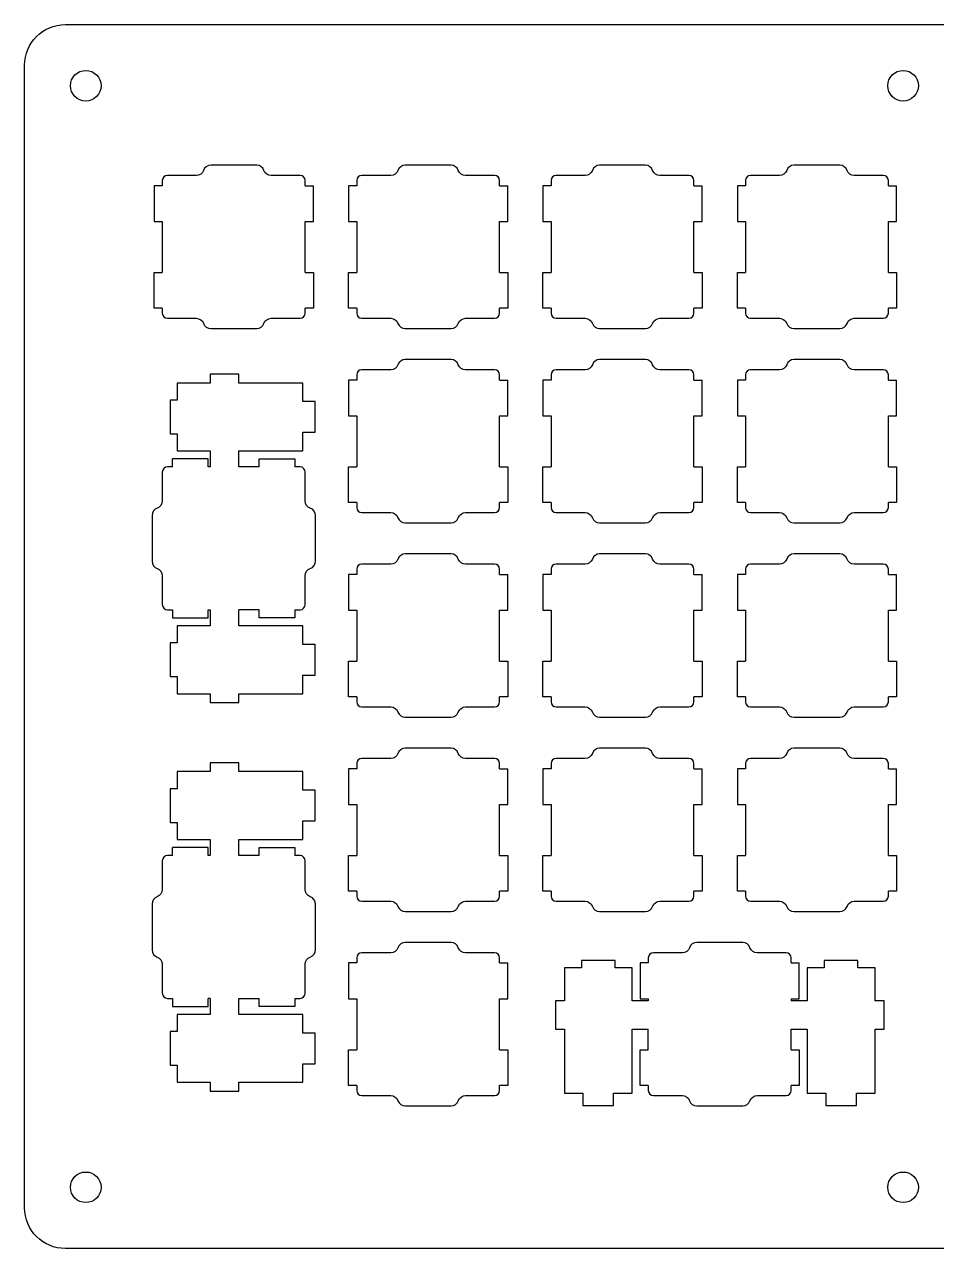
# Model space of a CAD drawing. Header units: millimetres. Extents: x 10 to 990, y 68 to 480.
# Drawn here: x 10 to 99.4, y 230 to 350 of the extents above; entities that cross this region are included whole.
import ezdxf

# ---------------------------------------------------------------- set-up
doc = ezdxf.new("R2010")
doc.units = ezdxf.units.MM
doc.header["$MEASUREMENT"] = 0

msp = doc.modelspace()

# ---------------------------------------------------------------- linework, layer by layer
for p, q in [((14.01, 350), (208.24, 350)), ((10.01, 234.01), (10.01, 346)), ((32.76, 336.2), (28.26, 336.2)), ((51.81, 336.2), (47.31, 336.2)), ((70.86, 336.2), (66.36, 336.2)), ((89.91, 336.2), (85.41, 336.2)), ((26.84, 335.2), (24.01, 335.2)), ((37.01, 335.2), (34.17, 335.2)), ((45.89, 335.2), (43.06, 335.2)), ((56.06, 335.2), (53.22, 335.2)), ((64.94, 335.2), (62.11, 335.2)), ((75.11, 335.2), (72.27, 335.2)), ((83.99, 335.2), (81.16, 335.2)), ((94.16, 335.2), (91.32, 335.2)), ((23.51, 334.2), (22.71, 334.2)), ((22.71, 334.2), (22.71, 330.7)), ((23.51, 334.7), (23.51, 334.2)), ((37.51, 334.2), (37.51, 334.7)), ((37.51, 334.2), (38.31, 334.2)), ((38.31, 330.7), (38.31, 334.2)), ((42.56, 334.2), (41.76, 334.2)), ((41.76, 334.2), (41.76, 330.7)), ((42.56, 334.7), (42.56, 334.2)), ((56.56, 334.2), (56.56, 334.7)), ((56.56, 334.2), (57.36, 334.2)), ((57.36, 330.7), (57.36, 334.2)), ((61.61, 334.2), (60.81, 334.2)), ((60.81, 334.2), (60.81, 330.7)), ((61.61, 334.7), (61.61, 334.2)), ((75.61, 334.2), (75.61, 334.7)), ((75.61, 334.2), (76.41, 334.2)), ((76.41, 330.7), (76.41, 334.2)), ((80.66, 334.2), (79.86, 334.2)), ((79.86, 334.2), (79.86, 330.7)), ((80.66, 334.7), (80.66, 334.2)), ((94.66, 334.2), (94.66, 334.7)), ((94.66, 334.2), (95.46, 334.2)), ((95.46, 330.7), (95.46, 334.2)), ((22.71, 330.7), (23.51, 330.7)), ((23.51, 330.7), (23.51, 325.7)), ((37.51, 325.7), (37.51, 330.7)), ((37.51, 330.7), (38.31, 330.7)), ((41.76, 330.7), (42.56, 330.7)), ((42.56, 330.7), (42.56, 325.7)), ((56.56, 325.7), (56.56, 330.7)), ((56.56, 330.7), (57.36, 330.7)), ((60.81, 330.7), (61.61, 330.7)), ((61.61, 330.7), (61.61, 325.7)), ((75.61, 325.7), (75.61, 330.7)), ((75.61, 330.7), (76.41, 330.7)), ((79.86, 330.7), (80.66, 330.7)), ((80.66, 330.7), (80.66, 325.7)), ((94.66, 325.7), (94.66, 330.7)), ((94.66, 330.7), (95.46, 330.7)), ((22.71, 322.2), (22.71, 325.7)), ((22.71, 325.7), (23.51, 325.7)), ((37.51, 325.7), (38.31, 325.7)), ((38.31, 325.7), (38.31, 322.2)), ((41.76, 322.2), (41.76, 325.7)), ((41.76, 325.7), (42.56, 325.7)), ((56.56, 325.7), (57.36, 325.7)), ((57.36, 325.7), (57.36, 322.2)), ((60.81, 322.2), (60.81, 325.7)), ((60.81, 325.7), (61.61, 325.7)), ((75.61, 325.7), (76.41, 325.7)), ((76.41, 325.7), (76.41, 322.2)), ((79.86, 322.2), (79.86, 325.7)), ((79.86, 325.7), (80.66, 325.7)), ((94.66, 325.7), (95.46, 325.7)), ((95.46, 325.7), (95.46, 322.2)), ((23.51, 322.2), (22.71, 322.2)), ((23.51, 322.2), (23.51, 321.7)), ((37.51, 321.7), (37.51, 322.2)), ((38.31, 322.2), (37.51, 322.2)), ((42.56, 322.2), (41.76, 322.2)), ((42.56, 322.2), (42.56, 321.7)), ((56.56, 321.7), (56.56, 322.2)), ((57.36, 322.2), (56.56, 322.2)), ((61.61, 322.2), (60.81, 322.2)), ((61.61, 322.2), (61.61, 321.7)), ((75.61, 321.7), (75.61, 322.2)), ((76.41, 322.2), (75.61, 322.2)), ((80.66, 322.2), (79.86, 322.2)), ((80.66, 322.2), (80.66, 321.7)), ((94.66, 321.7), (94.66, 322.2)), ((95.46, 322.2), (94.66, 322.2)), ((24.01, 321.2), (26.84, 321.2)), ((34.17, 321.2), (37.01, 321.2)), ((43.06, 321.2), (45.89, 321.2)), ((53.22, 321.2), (56.06, 321.2)), ((62.11, 321.2), (64.94, 321.2)), ((72.27, 321.2), (75.11, 321.2)), ((81.16, 321.2), (83.99, 321.2)), ((91.32, 321.2), (94.16, 321.2)), ((28.26, 320.2), (32.76, 320.2)), ((47.31, 320.2), (51.81, 320.2)), ((66.36, 320.2), (70.86, 320.2)), ((85.41, 320.2), (89.91, 320.2)), ((51.81, 317.15), (47.31, 317.15)), ((70.86, 317.15), (66.36, 317.15)), ((89.91, 317.15), (85.41, 317.15)), ((42.56, 315.65), (42.56, 315.15)), ((45.89, 316.15), (43.06, 316.15)), ((56.06, 316.15), (53.22, 316.15)), ((56.56, 315.15), (56.56, 315.65)), ((61.61, 315.65), (61.61, 315.15)), ((64.94, 316.15), (62.11, 316.15)), ((75.11, 316.15), (72.27, 316.15)), ((75.61, 315.15), (75.61, 315.65)), ((80.66, 315.65), (80.66, 315.15)), ((83.99, 316.15), (81.16, 316.15)), ((94.16, 316.15), (91.32, 316.15)), ((94.66, 315.15), (94.66, 315.65)), ((42.56, 315.15), (41.76, 315.15)), ((41.76, 315.15), (41.76, 311.65)), ((56.56, 315.15), (57.36, 315.15)), ((57.36, 311.65), (57.36, 315.15)), ((61.61, 315.15), (60.81, 315.15)), ((60.81, 315.15), (60.81, 311.65)), ((75.61, 315.15), (76.41, 315.15)), ((76.41, 311.65), (76.41, 315.15)), ((80.66, 315.15), (79.86, 315.15)), ((79.86, 315.15), (79.86, 311.65)), ((94.66, 315.15), (95.46, 315.15)), ((95.46, 311.65), (95.46, 315.15)), ((24.98, 313.18), (24.27, 313.18)), ((24.27, 313.18), (24.27, 309.88)), ((41.76, 311.65), (42.56, 311.65)), ((42.56, 311.65), (42.56, 306.65)), ((56.56, 306.65), (56.56, 311.65)), ((56.56, 311.65), (57.36, 311.65)), ((60.81, 311.65), (61.61, 311.65)), ((61.61, 311.65), (61.61, 306.65)), ((75.61, 306.65), (75.61, 311.65)), ((75.61, 311.65), (76.41, 311.65)), ((79.86, 311.65), (80.66, 311.65)), ((80.66, 311.65), (80.66, 306.65)), ((94.66, 306.65), (94.66, 311.65)), ((94.66, 311.65), (95.46, 311.65)), ((24.27, 309.88), (24.98, 309.88)), ((28.01, 307.43), (24.51, 307.43)), ((24.51, 306.63), (24.51, 307.43)), ((28.01, 306.63), (28.01, 307.43)), ((33.01, 306.63), (33.01, 307.43)), ((33.01, 307.43), (36.51, 307.43)), ((36.51, 307.43), (36.51, 306.63)), ((23.51, 306.13), (23.51, 303.29)), ((24.51, 306.63), (24.01, 306.63)), ((28.21, 306.63), (28.01, 306.63)), ((33.01, 306.63), (31.01, 306.63)), ((37.01, 306.63), (36.51, 306.63)), ((37.51, 303.29), (37.51, 306.13)), ((41.76, 303.15), (41.76, 306.65)), ((41.76, 306.65), (42.56, 306.65)), ((56.56, 306.65), (57.36, 306.65)), ((57.36, 306.65), (57.36, 303.15)), ((60.81, 303.15), (60.81, 306.65)), ((60.81, 306.65), (61.61, 306.65)), ((75.61, 306.65), (76.41, 306.65)), ((76.41, 306.65), (76.41, 303.15)), ((79.86, 303.15), (79.86, 306.65)), ((79.86, 306.65), (80.66, 306.65)), ((94.66, 306.65), (95.46, 306.65)), ((95.46, 306.65), (95.46, 303.15)), ((42.56, 303.15), (41.76, 303.15)), ((42.56, 303.15), (42.56, 302.65)), ((56.56, 302.65), (56.56, 303.15)), ((57.36, 303.15), (56.56, 303.15)), ((61.61, 303.15), (60.81, 303.15)), ((61.61, 303.15), (61.61, 302.65)), ((75.61, 302.65), (75.61, 303.15)), ((76.41, 303.15), (75.61, 303.15)), ((80.66, 303.15), (79.86, 303.15)), ((80.66, 303.15), (80.66, 302.65)), ((94.66, 302.65), (94.66, 303.15)), ((95.46, 303.15), (94.66, 303.15)), ((22.51, 301.88), (22.51, 297.38)), ((38.51, 297.38), (38.51, 301.88)), ((43.06, 302.15), (45.89, 302.15)), ((53.22, 302.15), (56.06, 302.15)), ((62.11, 302.15), (64.94, 302.15)), ((72.27, 302.15), (75.11, 302.15)), ((81.16, 302.15), (83.99, 302.15)), ((91.32, 302.15), (94.16, 302.15)), ((47.31, 301.15), (51.81, 301.15)), ((66.36, 301.15), (70.86, 301.15)), ((85.41, 301.15), (89.91, 301.15)), ((51.81, 298.1), (47.31, 298.1)), ((70.86, 298.1), (66.36, 298.1)), ((89.91, 298.1), (85.41, 298.1)), ((42.56, 296.6), (42.56, 296.1)), ((45.89, 297.1), (43.06, 297.1)), ((56.06, 297.1), (53.22, 297.1)), ((56.56, 296.1), (56.56, 296.6)), ((61.61, 296.6), (61.61, 296.1)), ((64.94, 297.1), (62.11, 297.1)), ((75.11, 297.1), (72.27, 297.1)), ((75.61, 296.1), (75.61, 296.6)), ((80.66, 296.6), (80.66, 296.1)), ((83.99, 297.1), (81.16, 297.1)), ((94.16, 297.1), (91.32, 297.1)), ((94.66, 296.1), (94.66, 296.6)), ((23.51, 295.97), (23.51, 293.13)), ((37.51, 293.13), (37.51, 295.97)), ((42.56, 296.1), (41.76, 296.1)), ((41.76, 296.1), (41.76, 292.6)), ((56.56, 296.1), (57.36, 296.1)), ((57.36, 292.6), (57.36, 296.1)), ((61.61, 296.1), (60.81, 296.1)), ((60.81, 296.1), (60.81, 292.6)), ((75.61, 296.1), (76.41, 296.1)), ((76.41, 292.6), (76.41, 296.1)), ((80.66, 296.1), (79.86, 296.1)), ((79.86, 296.1), (79.86, 292.6)), ((94.66, 296.1), (95.46, 296.1)), ((95.46, 292.6), (95.46, 296.1)), ((24.01, 292.63), (24.51, 292.63)), ((24.51, 292.63), (24.51, 291.83)), ((24.51, 291.83), (28.01, 291.83)), ((28.01, 291.83), (28.01, 292.63)), ((28.01, 292.63), (28.21, 292.63)), ((33.01, 292.63), (31.01, 292.63)), ((33.01, 291.83), (33.01, 292.63)), ((36.51, 291.83), (33.01, 291.83)), ((36.51, 292.63), (37.01, 292.63)), ((36.51, 292.63), (36.51, 291.83)), ((41.76, 292.6), (42.56, 292.6)), ((42.56, 292.6), (42.56, 287.6)), ((56.56, 287.6), (56.56, 292.6)), ((56.56, 292.6), (57.36, 292.6)), ((60.81, 292.6), (61.61, 292.6)), ((61.61, 292.6), (61.61, 287.6)), ((75.61, 287.6), (75.61, 292.6)), ((75.61, 292.6), (76.41, 292.6)), ((79.86, 292.6), (80.66, 292.6)), ((80.66, 292.6), (80.66, 287.6)), ((94.66, 287.6), (94.66, 292.6)), ((94.66, 292.6), (95.46, 292.6)), ((24.98, 289.38), (24.27, 289.38)), ((24.27, 289.38), (24.27, 286.08)), ((41.76, 284.1), (41.76, 287.6)), ((41.76, 287.6), (42.56, 287.6)), ((56.56, 287.6), (57.36, 287.6)), ((57.36, 287.6), (57.36, 284.1)), ((60.81, 284.1), (60.81, 287.6)), ((60.81, 287.6), (61.61, 287.6)), ((75.61, 287.6), (76.41, 287.6)), ((76.41, 287.6), (76.41, 284.1)), ((79.86, 284.1), (79.86, 287.6)), ((79.86, 287.6), (80.66, 287.6)), ((94.66, 287.6), (95.46, 287.6)), ((95.46, 287.6), (95.46, 284.1)), ((24.27, 286.08), (24.98, 286.08)), ((42.56, 284.1), (41.76, 284.1)), ((42.56, 284.1), (42.56, 283.6)), ((56.56, 283.6), (56.56, 284.1)), ((57.36, 284.1), (56.56, 284.1)), ((61.61, 284.1), (60.81, 284.1)), ((61.61, 284.1), (61.61, 283.6)), ((75.61, 283.6), (75.61, 284.1)), ((76.41, 284.1), (75.61, 284.1)), ((80.66, 284.1), (79.86, 284.1)), ((80.66, 284.1), (80.66, 283.6)), ((94.66, 283.6), (94.66, 284.1)), ((95.46, 284.1), (94.66, 284.1)), ((43.06, 283.1), (45.89, 283.1)), ((47.31, 282.1), (51.81, 282.1)), ((53.22, 283.1), (56.06, 283.1)), ((62.11, 283.1), (64.94, 283.1)), ((66.36, 282.1), (70.86, 282.1)), ((72.27, 283.1), (75.11, 283.1)), ((81.16, 283.1), (83.99, 283.1)), ((85.41, 282.1), (89.91, 282.1)), ((91.32, 283.1), (94.16, 283.1)), ((51.81, 279.05), (47.31, 279.05)), ((70.86, 279.05), (66.36, 279.05)), ((89.91, 279.05), (85.41, 279.05)), ((42.56, 277.55), (42.56, 277.05)), ((45.89, 278.05), (43.06, 278.05)), ((56.06, 278.05), (53.22, 278.05)), ((56.56, 277.05), (56.56, 277.55)), ((61.61, 277.55), (61.61, 277.05)), ((64.94, 278.05), (62.11, 278.05)), ((75.11, 278.05), (72.27, 278.05)), ((75.61, 277.05), (75.61, 277.55)), ((80.66, 277.55), (80.66, 277.05)), ((83.99, 278.05), (81.16, 278.05)), ((94.16, 278.05), (91.32, 278.05)), ((94.66, 277.05), (94.66, 277.55)), ((42.56, 277.05), (41.76, 277.05)), ((41.76, 277.05), (41.76, 273.55)), ((56.56, 277.05), (57.36, 277.05)), ((57.36, 273.55), (57.36, 277.05)), ((61.61, 277.05), (60.81, 277.05)), ((60.81, 277.05), (60.81, 273.55)), ((75.61, 277.05), (76.41, 277.05)), ((76.41, 273.55), (76.41, 277.05)), ((80.66, 277.05), (79.86, 277.05)), ((79.86, 277.05), (79.86, 273.55)), ((94.66, 277.05), (95.46, 277.05)), ((95.46, 273.55), (95.46, 277.05)), ((24.98, 275.08), (24.27, 275.08)), ((24.27, 275.08), (24.27, 271.78)), ((41.76, 273.55), (42.56, 273.55)), ((42.56, 273.55), (42.56, 268.55)), ((56.56, 268.55), (56.56, 273.55)), ((56.56, 273.55), (57.36, 273.55)), ((60.81, 273.55), (61.61, 273.55)), ((61.61, 273.55), (61.61, 268.55)), ((75.61, 268.55), (75.61, 273.55)), ((75.61, 273.55), (76.41, 273.55)), ((79.86, 273.55), (80.66, 273.55)), ((80.66, 273.55), (80.66, 268.55)), ((94.66, 268.55), (94.66, 273.55)), ((94.66, 273.55), (95.46, 273.55)), ((24.27, 271.78), (24.98, 271.78)), ((28.01, 269.33), (24.51, 269.33)), ((24.51, 268.53), (24.51, 269.33)), ((28.01, 268.53), (28.01, 269.33)), ((33.01, 268.53), (33.01, 269.33)), ((33.01, 269.33), (36.51, 269.33)), ((36.51, 269.33), (36.51, 268.53)), ((23.51, 268.03), (23.51, 265.2)), ((24.51, 268.53), (24.01, 268.53)), ((28.21, 268.53), (28.01, 268.53)), ((33.01, 268.53), (31.01, 268.53)), ((37.01, 268.53), (36.51, 268.53)), ((37.51, 265.2), (37.51, 268.03)), ((41.76, 265.05), (41.76, 268.55)), ((41.76, 268.55), (42.56, 268.55)), ((56.56, 268.55), (57.36, 268.55)), ((57.36, 268.55), (57.36, 265.05)), ((60.81, 265.05), (60.81, 268.55)), ((60.81, 268.55), (61.61, 268.55)), ((75.61, 268.55), (76.41, 268.55)), ((76.41, 268.55), (76.41, 265.05)), ((79.86, 265.05), (79.86, 268.55)), ((79.86, 268.55), (80.66, 268.55)), ((94.66, 268.55), (95.46, 268.55)), ((95.46, 268.55), (95.46, 265.05)), ((42.56, 265.05), (41.76, 265.05)), ((42.56, 265.05), (42.56, 264.55)), ((43.06, 264.05), (45.89, 264.05)), ((53.22, 264.05), (56.06, 264.05)), ((56.56, 264.55), (56.56, 265.05)), ((57.36, 265.05), (56.56, 265.05)), ((61.61, 265.05), (60.81, 265.05)), ((61.61, 265.05), (61.61, 264.55)), ((62.11, 264.05), (64.94, 264.05)), ((72.27, 264.05), (75.11, 264.05)), ((75.61, 264.55), (75.61, 265.05)), ((76.41, 265.05), (75.61, 265.05)), ((80.66, 265.05), (79.86, 265.05)), ((80.66, 265.05), (80.66, 264.55)), ((81.16, 264.05), (83.99, 264.05)), ((91.32, 264.05), (94.16, 264.05)), ((94.66, 264.55), (94.66, 265.05)), ((95.46, 265.05), (94.66, 265.05)), ((22.51, 263.78), (22.51, 259.28)), ((38.51, 259.28), (38.51, 263.78)), ((47.31, 263.05), (51.81, 263.05)), ((66.36, 263.05), (70.86, 263.05)), ((85.41, 263.05), (89.91, 263.05)), ((51.81, 260), (47.31, 260)), ((80.38, 260), (75.88, 260)), ((42.56, 258), (41.76, 258)), ((41.76, 258), (41.76, 254.5)), ((42.56, 258.5), (42.56, 258)), ((45.89, 259), (43.06, 259)), ((56.06, 259), (53.22, 259)), ((56.56, 258), (56.56, 258.5)), ((56.56, 258), (57.36, 258)), ((57.36, 254.5), (57.36, 258)), ((67.88, 258.24), (64.58, 258.24)), ((64.58, 258.24), (64.58, 257.53)), ((67.88, 257.53), (67.88, 258.24)), ((71.13, 258), (70.33, 258)), ((70.33, 258), (70.33, 254.5)), ((71.13, 258.5), (71.13, 258)), ((74.47, 259), (71.63, 259)), ((84.63, 259), (81.79, 259)), ((85.13, 258), (85.13, 258.5)), ((85.13, 258), (85.93, 258)), ((85.93, 254.5), (85.93, 258)), ((91.68, 258.24), (88.38, 258.24)), ((88.38, 258.24), (88.38, 257.53)), ((91.68, 257.53), (91.68, 258.24)), ((23.51, 257.87), (23.51, 255.03)), ((37.51, 255.03), (37.51, 257.87)), ((24.01, 254.53), (24.51, 254.53)), ((24.51, 254.53), (24.51, 253.73)), ((28.01, 253.73), (28.01, 254.53)), ((28.21, 254.53), (28.01, 254.53)), ((31.01, 254.53), (33.01, 254.53)), ((33.01, 253.73), (33.01, 254.53)), ((36.51, 254.53), (37.01, 254.53)), ((36.51, 254.53), (36.51, 253.73)), ((41.76, 254.5), (42.56, 254.5)), ((42.56, 254.5), (42.56, 249.5)), ((56.56, 249.5), (56.56, 254.5)), ((56.56, 254.5), (57.36, 254.5)), ((70.33, 254.5), (71.13, 254.5)), ((71.13, 254.5), (71.13, 254.3)), ((85.13, 254.5), (85.93, 254.5)), ((85.13, 254.5), (85.13, 254.3)), ((24.51, 253.73), (28.01, 253.73)), ((36.51, 253.73), (33.01, 253.73)), ((24.98, 251.28), (24.27, 251.28)), ((24.27, 251.28), (24.27, 247.98)), ((71.13, 249.5), (71.13, 251.5)), ((85.13, 249.5), (85.13, 251.5)), ((41.76, 246), (41.76, 249.5)), ((41.76, 249.5), (42.56, 249.5)), ((56.56, 249.5), (57.36, 249.5)), ((57.36, 249.5), (57.36, 246)), ((70.33, 246), (70.33, 249.5)), ((70.33, 249.5), (71.13, 249.5)), ((85.13, 249.5), (85.93, 249.5)), ((85.93, 249.5), (85.93, 246)), ((24.27, 247.98), (24.98, 247.98)), ((42.56, 246), (41.76, 246)), ((42.56, 246), (42.56, 245.5)), ((56.56, 245.5), (56.56, 246)), ((57.36, 246), (56.56, 246)), ((71.13, 246), (70.33, 246)), ((71.13, 246), (71.13, 245.5)), ((85.13, 245.5), (85.13, 246)), ((85.93, 246), (85.13, 246)), ((43.06, 245), (45.89, 245)), ((53.22, 245), (56.06, 245)), ((71.63, 245), (74.47, 245)), ((81.79, 245), (84.63, 245)), ((47.31, 244), (51.81, 244)), ((75.88, 244), (80.38, 244)), ((418.48, 230.01), (14.01, 230.01))]:
    msp.add_line(p, q)
for points in [[(31.01, 306.63), (31.01, 308.2), (37.28, 308.2), (37.28, 310.03), (38.48, 310.03), (38.48, 313.03), (37.28, 313.03), (37.28, 314.85), (31.01, 314.85), (31.01, 315.73), (28.21, 315.73), (28.21, 314.85), (24.98, 314.85), (24.98, 313.18)], [(24.98, 309.88), (24.98, 308.2), (28.21, 308.2), (28.21, 306.63)], [(28.21, 292.63), (28.21, 291.05), (24.98, 291.05), (24.98, 289.38)], [(24.98, 286.08), (24.98, 284.4), (28.21, 284.4), (28.21, 283.53), (31.01, 283.53), (31.01, 284.4), (37.28, 284.4), (37.28, 286.23), (38.48, 286.23), (38.48, 289.23), (37.28, 289.23), (37.28, 291.05), (31.01, 291.05), (31.01, 292.63)], [(31.01, 268.53), (31.01, 270.11), (37.28, 270.11), (37.28, 271.93), (38.48, 271.93), (38.48, 274.93), (37.28, 274.93), (37.28, 276.76), (31.01, 276.76), (31.01, 277.63), (28.21, 277.63), (28.21, 276.76), (24.98, 276.76), (24.98, 275.08)], [(24.98, 271.78), (24.98, 270.11), (28.21, 270.11), (28.21, 268.53)], [(64.58, 257.53), (62.91, 257.53), (62.91, 254.3), (62.03, 254.3), (62.03, 251.5), (62.91, 251.5), (62.91, 245.23), (64.73, 245.23), (64.73, 244.03), (67.73, 244.03), (67.73, 245.23), (69.56, 245.23), (69.56, 251.5), (71.13, 251.5)], [(71.13, 254.3), (69.56, 254.3), (69.56, 257.53), (67.88, 257.53)], [(85.13, 251.5), (86.71, 251.5), (86.71, 245.23), (88.53, 245.23), (88.53, 244.03), (91.53, 244.03), (91.53, 245.23), (93.36, 245.23), (93.36, 251.5), (94.23, 251.5), (94.23, 254.3), (93.36, 254.3), (93.36, 257.53), (91.68, 257.53)], [(88.38, 257.53), (86.71, 257.53), (86.71, 254.3), (85.13, 254.3)], [(28.21, 254.53), (28.21, 252.96), (24.98, 252.96), (24.98, 251.28)], [(24.98, 247.98), (24.98, 246.31), (28.21, 246.31), (28.21, 245.43), (31.01, 245.43), (31.01, 246.31), (37.28, 246.31), (37.28, 248.13), (38.48, 248.13), (38.48, 251.13), (37.28, 251.13), (37.28, 252.96), (31.01, 252.96), (31.01, 254.53)]]:
    msp.add_lwpolyline(points)
for points in [[(10.01, 346), (10.01, 348.21), (11.8, 350), (14.01, 350)], [(28.26, 336.2), (27.94, 336.2), (27.65, 336), (27.55, 335.7)], [(33.46, 335.7), (33.36, 336), (33.07, 336.2), (32.76, 336.2)], [(47.31, 336.2), (46.99, 336.2), (46.7, 336), (46.6, 335.7)], [(52.51, 335.7), (52.41, 336), (52.12, 336.2), (51.81, 336.2)], [(66.36, 336.2), (66.04, 336.2), (65.75, 336), (65.65, 335.7)], [(71.56, 335.7), (71.46, 336), (71.17, 336.2), (70.86, 336.2)], [(85.41, 336.2), (85.09, 336.2), (84.8, 336), (84.7, 335.7)], [(90.61, 335.7), (90.51, 336), (90.22, 336.2), (89.91, 336.2)], [(24.01, 335.2), (23.73, 335.2), (23.51, 334.98), (23.51, 334.7)], [(27.55, 335.7), (27.44, 335.4), (27.16, 335.2), (26.84, 335.2)], [(34.17, 335.2), (33.85, 335.2), (33.57, 335.4), (33.46, 335.7)], [(37.51, 334.7), (37.51, 334.98), (37.28, 335.2), (37.01, 335.2)], [(43.06, 335.2), (42.78, 335.2), (42.56, 334.98), (42.56, 334.7)], [(46.6, 335.7), (46.49, 335.4), (46.21, 335.2), (45.89, 335.2)], [(53.22, 335.2), (52.9, 335.2), (52.62, 335.4), (52.51, 335.7)], [(56.56, 334.7), (56.56, 334.98), (56.33, 335.2), (56.06, 335.2)], [(62.11, 335.2), (61.83, 335.2), (61.61, 334.98), (61.61, 334.7)], [(65.65, 335.7), (65.54, 335.4), (65.26, 335.2), (64.94, 335.2)], [(72.27, 335.2), (71.95, 335.2), (71.67, 335.4), (71.56, 335.7)], [(75.61, 334.7), (75.61, 334.98), (75.38, 335.2), (75.11, 335.2)], [(81.16, 335.2), (80.88, 335.2), (80.66, 334.98), (80.66, 334.7)], [(84.7, 335.7), (84.59, 335.4), (84.31, 335.2), (83.99, 335.2)], [(91.32, 335.2), (91, 335.2), (90.72, 335.4), (90.61, 335.7)], [(94.66, 334.7), (94.66, 334.98), (94.43, 335.2), (94.16, 335.2)], [(23.51, 321.7), (23.51, 321.43), (23.73, 321.2), (24.01, 321.2)], [(37.01, 321.2), (37.28, 321.2), (37.51, 321.43), (37.51, 321.7)], [(42.56, 321.7), (42.56, 321.43), (42.78, 321.2), (43.06, 321.2)], [(56.06, 321.2), (56.33, 321.2), (56.56, 321.43), (56.56, 321.7)], [(61.61, 321.7), (61.61, 321.43), (61.83, 321.2), (62.11, 321.2)], [(75.11, 321.2), (75.38, 321.2), (75.61, 321.43), (75.61, 321.7)], [(80.66, 321.7), (80.66, 321.43), (80.88, 321.2), (81.16, 321.2)], [(94.16, 321.2), (94.43, 321.2), (94.66, 321.43), (94.66, 321.7)], [(26.84, 321.2), (27.16, 321.2), (27.44, 321), (27.55, 320.7)], [(27.55, 320.7), (27.65, 320.4), (27.94, 320.2), (28.26, 320.2)], [(32.76, 320.2), (33.07, 320.2), (33.36, 320.4), (33.46, 320.7)], [(33.46, 320.7), (33.57, 321), (33.85, 321.2), (34.17, 321.2)], [(45.89, 321.2), (46.21, 321.2), (46.49, 321), (46.6, 320.7)], [(46.6, 320.7), (46.7, 320.4), (46.99, 320.2), (47.31, 320.2)], [(51.81, 320.2), (52.12, 320.2), (52.41, 320.4), (52.51, 320.7)], [(52.51, 320.7), (52.62, 321), (52.9, 321.2), (53.22, 321.2)], [(64.94, 321.2), (65.26, 321.2), (65.54, 321), (65.65, 320.7)], [(65.65, 320.7), (65.75, 320.4), (66.04, 320.2), (66.36, 320.2)], [(70.86, 320.2), (71.17, 320.2), (71.46, 320.4), (71.56, 320.7)], [(71.56, 320.7), (71.67, 321), (71.95, 321.2), (72.27, 321.2)], [(83.99, 321.2), (84.31, 321.2), (84.59, 321), (84.7, 320.7)], [(84.7, 320.7), (84.8, 320.4), (85.09, 320.2), (85.41, 320.2)], [(89.91, 320.2), (90.22, 320.2), (90.51, 320.4), (90.61, 320.7)], [(90.61, 320.7), (90.72, 321), (91, 321.2), (91.32, 321.2)], [(47.31, 317.15), (46.99, 317.15), (46.7, 316.95), (46.6, 316.65)], [(52.51, 316.65), (52.41, 316.95), (52.12, 317.15), (51.81, 317.15)], [(66.36, 317.15), (66.04, 317.15), (65.75, 316.95), (65.65, 316.65)], [(71.56, 316.65), (71.46, 316.95), (71.17, 317.15), (70.86, 317.15)], [(85.41, 317.15), (85.09, 317.15), (84.8, 316.95), (84.7, 316.65)], [(90.61, 316.65), (90.51, 316.95), (90.22, 317.15), (89.91, 317.15)], [(43.06, 316.15), (42.78, 316.15), (42.56, 315.93), (42.56, 315.65)], [(46.6, 316.65), (46.49, 316.35), (46.21, 316.15), (45.89, 316.15)], [(53.22, 316.15), (52.9, 316.15), (52.62, 316.35), (52.51, 316.65)], [(56.56, 315.65), (56.56, 315.93), (56.33, 316.15), (56.06, 316.15)], [(62.11, 316.15), (61.83, 316.15), (61.61, 315.93), (61.61, 315.65)], [(65.65, 316.65), (65.54, 316.35), (65.26, 316.15), (64.94, 316.15)], [(72.27, 316.15), (71.95, 316.15), (71.67, 316.35), (71.56, 316.65)], [(75.61, 315.65), (75.61, 315.93), (75.38, 316.15), (75.11, 316.15)], [(81.16, 316.15), (80.88, 316.15), (80.66, 315.93), (80.66, 315.65)], [(84.7, 316.65), (84.59, 316.35), (84.31, 316.15), (83.99, 316.15)], [(91.32, 316.15), (91, 316.15), (90.72, 316.35), (90.61, 316.65)], [(94.66, 315.65), (94.66, 315.93), (94.43, 316.15), (94.16, 316.15)], [(24.01, 306.63), (23.73, 306.63), (23.51, 306.41), (23.51, 306.13)], [(37.51, 306.13), (37.51, 306.41), (37.28, 306.63), (37.01, 306.63)], [(23.01, 302.59), (22.71, 302.48), (22.51, 302.2), (22.51, 301.88)], [(23.51, 303.29), (23.51, 302.98), (23.31, 302.69), (23.01, 302.59)], [(38.01, 302.59), (37.71, 302.69), (37.51, 302.98), (37.51, 303.29)], [(38.51, 301.88), (38.51, 302.2), (38.31, 302.48), (38.01, 302.59)], [(42.56, 302.65), (42.56, 302.38), (42.78, 302.15), (43.06, 302.15)], [(56.06, 302.15), (56.33, 302.15), (56.56, 302.38), (56.56, 302.65)], [(61.61, 302.65), (61.61, 302.38), (61.83, 302.15), (62.11, 302.15)], [(75.11, 302.15), (75.38, 302.15), (75.61, 302.38), (75.61, 302.65)], [(80.66, 302.65), (80.66, 302.38), (80.88, 302.15), (81.16, 302.15)], [(94.16, 302.15), (94.43, 302.15), (94.66, 302.38), (94.66, 302.65)], [(45.89, 302.15), (46.21, 302.15), (46.49, 301.95), (46.6, 301.65)], [(46.6, 301.65), (46.7, 301.35), (46.99, 301.15), (47.31, 301.15)], [(51.81, 301.15), (52.12, 301.15), (52.41, 301.35), (52.51, 301.65)], [(52.51, 301.65), (52.62, 301.95), (52.9, 302.15), (53.22, 302.15)], [(64.94, 302.15), (65.26, 302.15), (65.54, 301.95), (65.65, 301.65)], [(65.65, 301.65), (65.75, 301.35), (66.04, 301.15), (66.36, 301.15)], [(70.86, 301.15), (71.17, 301.15), (71.46, 301.35), (71.56, 301.65)], [(71.56, 301.65), (71.67, 301.95), (71.95, 302.15), (72.27, 302.15)], [(83.99, 302.15), (84.31, 302.15), (84.59, 301.95), (84.7, 301.65)], [(84.7, 301.65), (84.8, 301.35), (85.09, 301.15), (85.41, 301.15)], [(89.91, 301.15), (90.22, 301.15), (90.51, 301.35), (90.61, 301.65)], [(90.61, 301.65), (90.72, 301.95), (91, 302.15), (91.32, 302.15)], [(46.6, 297.6), (46.49, 297.3), (46.21, 297.1), (45.89, 297.1)], [(47.31, 298.1), (46.99, 298.1), (46.7, 297.9), (46.6, 297.6)], [(52.51, 297.6), (52.41, 297.9), (52.12, 298.1), (51.81, 298.1)], [(53.22, 297.1), (52.9, 297.1), (52.62, 297.3), (52.51, 297.6)], [(65.65, 297.6), (65.54, 297.3), (65.26, 297.1), (64.94, 297.1)], [(66.36, 298.1), (66.04, 298.1), (65.75, 297.9), (65.65, 297.6)], [(71.56, 297.6), (71.46, 297.9), (71.17, 298.1), (70.86, 298.1)], [(72.27, 297.1), (71.95, 297.1), (71.67, 297.3), (71.56, 297.6)], [(84.7, 297.6), (84.59, 297.3), (84.31, 297.1), (83.99, 297.1)], [(85.41, 298.1), (85.09, 298.1), (84.8, 297.9), (84.7, 297.6)], [(90.61, 297.6), (90.51, 297.9), (90.22, 298.1), (89.91, 298.1)], [(91.32, 297.1), (91, 297.1), (90.72, 297.3), (90.61, 297.6)], [(22.51, 297.38), (22.51, 297.06), (22.71, 296.78), (23.01, 296.67)], [(23.01, 296.67), (23.31, 296.57), (23.51, 296.28), (23.51, 295.97)], [(37.51, 295.97), (37.51, 296.28), (37.71, 296.57), (38.01, 296.67)], [(38.01, 296.67), (38.31, 296.78), (38.51, 297.06), (38.51, 297.38)], [(43.06, 297.1), (42.78, 297.1), (42.56, 296.88), (42.56, 296.6)], [(56.56, 296.6), (56.56, 296.88), (56.33, 297.1), (56.06, 297.1)], [(62.11, 297.1), (61.83, 297.1), (61.61, 296.88), (61.61, 296.6)], [(75.61, 296.6), (75.61, 296.88), (75.38, 297.1), (75.11, 297.1)], [(81.16, 297.1), (80.88, 297.1), (80.66, 296.88), (80.66, 296.6)], [(94.66, 296.6), (94.66, 296.88), (94.43, 297.1), (94.16, 297.1)], [(23.51, 293.13), (23.51, 292.85), (23.73, 292.63), (24.01, 292.63)], [(37.01, 292.63), (37.28, 292.63), (37.51, 292.85), (37.51, 293.13)], [(42.56, 283.6), (42.56, 283.33), (42.78, 283.1), (43.06, 283.1)], [(56.06, 283.1), (56.33, 283.1), (56.56, 283.33), (56.56, 283.6)], [(61.61, 283.6), (61.61, 283.33), (61.83, 283.1), (62.11, 283.1)], [(75.11, 283.1), (75.38, 283.1), (75.61, 283.33), (75.61, 283.6)], [(80.66, 283.6), (80.66, 283.33), (80.88, 283.1), (81.16, 283.1)], [(94.16, 283.1), (94.43, 283.1), (94.66, 283.33), (94.66, 283.6)], [(45.89, 283.1), (46.21, 283.1), (46.49, 282.9), (46.6, 282.6)], [(46.6, 282.6), (46.7, 282.3), (46.99, 282.1), (47.31, 282.1)], [(51.81, 282.1), (52.12, 282.1), (52.41, 282.3), (52.51, 282.6)], [(52.51, 282.6), (52.62, 282.9), (52.9, 283.1), (53.22, 283.1)], [(64.94, 283.1), (65.26, 283.1), (65.54, 282.9), (65.65, 282.6)], [(65.65, 282.6), (65.75, 282.3), (66.04, 282.1), (66.36, 282.1)], [(70.86, 282.1), (71.17, 282.1), (71.46, 282.3), (71.56, 282.6)], [(71.56, 282.6), (71.67, 282.9), (71.95, 283.1), (72.27, 283.1)], [(83.99, 283.1), (84.31, 283.1), (84.59, 282.9), (84.7, 282.6)], [(84.7, 282.6), (84.8, 282.3), (85.09, 282.1), (85.41, 282.1)], [(89.91, 282.1), (90.22, 282.1), (90.51, 282.3), (90.61, 282.6)], [(90.61, 282.6), (90.72, 282.9), (91, 283.1), (91.32, 283.1)], [(46.6, 278.55), (46.49, 278.25), (46.21, 278.05), (45.89, 278.05)], [(47.31, 279.05), (46.99, 279.05), (46.7, 278.85), (46.6, 278.55)], [(52.51, 278.55), (52.41, 278.85), (52.12, 279.05), (51.81, 279.05)], [(53.22, 278.05), (52.9, 278.05), (52.62, 278.25), (52.51, 278.55)], [(65.65, 278.55), (65.54, 278.25), (65.26, 278.05), (64.94, 278.05)], [(66.36, 279.05), (66.04, 279.05), (65.75, 278.85), (65.65, 278.55)], [(71.56, 278.55), (71.46, 278.85), (71.17, 279.05), (70.86, 279.05)], [(72.27, 278.05), (71.95, 278.05), (71.67, 278.25), (71.56, 278.55)], [(84.7, 278.55), (84.59, 278.25), (84.31, 278.05), (83.99, 278.05)], [(85.41, 279.05), (85.09, 279.05), (84.8, 278.85), (84.7, 278.55)], [(90.61, 278.55), (90.51, 278.85), (90.22, 279.05), (89.91, 279.05)], [(91.32, 278.05), (91, 278.05), (90.72, 278.25), (90.61, 278.55)], [(43.06, 278.05), (42.78, 278.05), (42.56, 277.83), (42.56, 277.55)], [(56.56, 277.55), (56.56, 277.83), (56.33, 278.05), (56.06, 278.05)], [(62.11, 278.05), (61.83, 278.05), (61.61, 277.83), (61.61, 277.55)], [(75.61, 277.55), (75.61, 277.83), (75.38, 278.05), (75.11, 278.05)], [(81.16, 278.05), (80.88, 278.05), (80.66, 277.83), (80.66, 277.55)], [(94.66, 277.55), (94.66, 277.83), (94.43, 278.05), (94.16, 278.05)], [(24.01, 268.53), (23.73, 268.53), (23.51, 268.31), (23.51, 268.03)], [(37.51, 268.03), (37.51, 268.31), (37.28, 268.53), (37.01, 268.53)], [(23.51, 265.2), (23.51, 264.88), (23.31, 264.6), (23.01, 264.49)], [(38.01, 264.49), (37.71, 264.6), (37.51, 264.88), (37.51, 265.2)], [(23.01, 264.49), (22.71, 264.38), (22.51, 264.1), (22.51, 263.78)], [(38.51, 263.78), (38.51, 264.1), (38.31, 264.38), (38.01, 264.49)], [(42.56, 264.55), (42.56, 264.28), (42.78, 264.05), (43.06, 264.05)], [(45.89, 264.05), (46.21, 264.05), (46.49, 263.85), (46.6, 263.55)], [(52.51, 263.55), (52.62, 263.85), (52.9, 264.05), (53.22, 264.05)], [(56.06, 264.05), (56.33, 264.05), (56.56, 264.28), (56.56, 264.55)], [(61.61, 264.55), (61.61, 264.28), (61.83, 264.05), (62.11, 264.05)], [(64.94, 264.05), (65.26, 264.05), (65.54, 263.85), (65.65, 263.55)], [(71.56, 263.55), (71.67, 263.85), (71.95, 264.05), (72.27, 264.05)], [(75.11, 264.05), (75.38, 264.05), (75.61, 264.28), (75.61, 264.55)], [(80.66, 264.55), (80.66, 264.28), (80.88, 264.05), (81.16, 264.05)], [(83.99, 264.05), (84.31, 264.05), (84.59, 263.85), (84.7, 263.55)], [(90.61, 263.55), (90.72, 263.85), (91, 264.05), (91.32, 264.05)], [(94.16, 264.05), (94.43, 264.05), (94.66, 264.28), (94.66, 264.55)], [(46.6, 263.55), (46.7, 263.25), (46.99, 263.05), (47.31, 263.05)], [(51.81, 263.05), (52.12, 263.05), (52.41, 263.25), (52.51, 263.55)], [(65.65, 263.55), (65.75, 263.25), (66.04, 263.05), (66.36, 263.05)], [(70.86, 263.05), (71.17, 263.05), (71.46, 263.25), (71.56, 263.55)], [(84.7, 263.55), (84.8, 263.25), (85.09, 263.05), (85.41, 263.05)], [(89.91, 263.05), (90.22, 263.05), (90.51, 263.25), (90.61, 263.55)], [(22.51, 259.28), (22.51, 258.96), (22.71, 258.68), (23.01, 258.58)], [(38.01, 258.58), (38.31, 258.68), (38.51, 258.96), (38.51, 259.28)], [(46.6, 259.5), (46.49, 259.2), (46.21, 259), (45.89, 259)], [(47.31, 260), (46.99, 260), (46.7, 259.8), (46.6, 259.5)], [(52.51, 259.5), (52.41, 259.8), (52.12, 260), (51.81, 260)], [(53.22, 259), (52.9, 259), (52.62, 259.2), (52.51, 259.5)], [(75.17, 259.5), (75.07, 259.2), (74.78, 259), (74.47, 259)], [(75.88, 260), (75.56, 260), (75.28, 259.8), (75.17, 259.5)], [(81.09, 259.5), (80.98, 259.8), (80.7, 260), (80.38, 260)], [(81.79, 259), (81.48, 259), (81.19, 259.2), (81.09, 259.5)], [(23.01, 258.58), (23.31, 258.47), (23.51, 258.19), (23.51, 257.87)], [(37.51, 257.87), (37.51, 258.19), (37.71, 258.47), (38.01, 258.58)], [(43.06, 259), (42.78, 259), (42.56, 258.78), (42.56, 258.5)], [(56.56, 258.5), (56.56, 258.78), (56.33, 259), (56.06, 259)], [(71.63, 259), (71.35, 259), (71.13, 258.78), (71.13, 258.5)], [(85.13, 258.5), (85.13, 258.78), (84.91, 259), (84.63, 259)], [(23.51, 255.03), (23.51, 254.76), (23.73, 254.53), (24.01, 254.53)], [(37.01, 254.53), (37.28, 254.53), (37.51, 254.76), (37.51, 255.03)], [(42.56, 245.5), (42.56, 245.23), (42.78, 245), (43.06, 245)], [(45.89, 245), (46.21, 245), (46.49, 244.8), (46.6, 244.5)], [(52.51, 244.5), (52.62, 244.8), (52.9, 245), (53.22, 245)], [(56.06, 245), (56.33, 245), (56.56, 245.23), (56.56, 245.5)], [(71.13, 245.5), (71.13, 245.23), (71.35, 245), (71.63, 245)], [(74.47, 245), (74.78, 245), (75.07, 244.8), (75.17, 244.5)], [(81.09, 244.5), (81.19, 244.8), (81.48, 245), (81.79, 245)], [(84.63, 245), (84.91, 245), (85.13, 245.23), (85.13, 245.5)], [(46.6, 244.5), (46.7, 244.2), (46.99, 244), (47.31, 244)], [(51.81, 244), (52.12, 244), (52.41, 244.2), (52.51, 244.5)], [(75.17, 244.5), (75.28, 244.2), (75.56, 244), (75.88, 244)], [(80.38, 244), (80.7, 244), (80.98, 244.2), (81.09, 244.5)], [(14.01, 230.01), (11.8, 230.01), (10.01, 231.8), (10.01, 234.01)]]:
    msp.add_open_spline(points, degree=3)
for points in [[(17.51, 344), (17.51, 344.83), (16.83, 345.5), (16.01, 345.5), (15.18, 345.5), (14.51, 344.83), (14.51, 343.18), (15.18, 342.5), (16.01, 342.5), (16.83, 342.5), (17.51, 343.18), (17.51, 344)], [(97.6, 344), (97.6, 344.83), (96.93, 345.5), (96.1, 345.5), (95.27, 345.5), (94.6, 344.83), (94.6, 343.18), (95.27, 342.5), (96.1, 342.5), (96.93, 342.5), (97.6, 343.18), (97.6, 344)], [(17.51, 236.01), (17.51, 236.84), (16.83, 237.51), (16.01, 237.51), (15.18, 237.51), (14.51, 236.84), (14.51, 235.18), (15.18, 234.51), (16.01, 234.51), (16.83, 234.51), (17.51, 235.18), (17.51, 236.01)], [(97.6, 236.01), (97.6, 236.84), (96.93, 237.51), (96.1, 237.51), (95.27, 237.51), (94.6, 236.84), (94.6, 235.18), (95.27, 234.51), (96.1, 234.51), (96.93, 234.51), (97.6, 235.18), (97.6, 236.01)]]:
    msp.add_open_spline(points, degree=3, knots=[0, 0, 0, 0, 1, 1, 1, 2, 2, 3, 3, 3, 4, 4, 4, 4])

doc.saveas('drawing.dxf')
